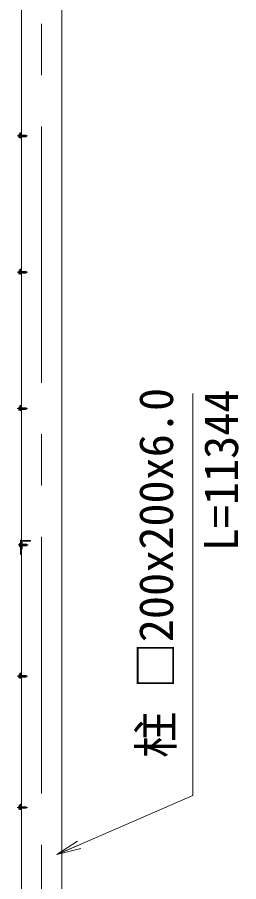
# Model space of a CAD drawing. Units: millimetres, scale not verified. Extents: x -14700 to 14700, y -10395 to 10395.
# Drawn here: x 350 to 1444, y -220 to 4060 of the extents above; entities that cross this region are included whole.
import ezdxf
from ezdxf.enums import TextEntityAlignment as Align

# ---------------------------------------------------------------- set-up
doc = ezdxf.new("R2010")
doc.units = ezdxf.units.MM
doc.header["$LTSCALE"] = 40
doc.linetypes.add('USER1', pattern=[50.8, 31.75, -6.35, 6.35, -6.35])
for name, color, linetype, lineweight in [('0-2_0', 7, 'Continuous', 18), ('0-4_D-STR3', 3, 'Continuous', 13), ('0-8_D-STR-TXT', 7, 'Continuous', 13), ('0-9_D-STR1', 1, 'Continuous', 18), ('0-A_D-BMK', 2, 'USER1', 13)]:
    doc.layers.add(name, color=color, linetype=linetype, lineweight=lineweight)
doc.styles.add('ＭＳ ゴシック', font='')
doc.styles.get('ＭＳ ゴシック').set_extended_font_data('MS Gothic')

# ---------------------------------------------------------------- blocks, each defined once
blk = doc.blocks.new('_Open')
at = {"layer": '0-2_0'}
blk.add_line((-40, 6.67), (0, 0), dxfattribs=at)
blk.add_lwpolyline([(-40, -6.67), (0, 0), (-40, 0)], dxfattribs=at)

msp = doc.modelspace()

# ---------------------------------------------------------------- linework, layer by layer
at = {"layer": '0-4_D-STR3'}
for p, q in [((357.22, 3479.04), (357.91, 3480.24)), ((357.22, 3479.04), (357.22, 3466.44)), ((362.52, 3480.24), (357.91, 3480.24)), ((362.52, 3476.49), (357.91, 3476.49)), ((362.52, 3468.98), (357.91, 3468.98)), ((362.52, 3485.74), (362.52, 3465.74)), ((362.52, 3480.24), (362.52, 3465.23)), ((365.52, 3488.74), (370.52, 3488.74)), ((365.52, 3485.24), (365.52, 3466.24)), ((365.52, 3476.74), (393.32, 3476.74)), ((365.52, 3475.99), (394.07, 3475.99)), ((365.52, 3469.49), (394.07, 3469.49)), ((365.52, 3468.74), (393.32, 3468.74)), ((366.02, 3485.74), (370.52, 3485.74)), ((370.52, 3488.74), (370.52, 3485.74)), ((393.32, 3476.74), (394.52, 3475.54)), ((393.32, 3476.74), (393.32, 3468.74)), ((393.32, 3468.74), (394.52, 3469.94)), ((394.52, 3475.54), (394.52, 3469.94)), ((357.22, 3466.44), (357.91, 3465.23)), ((362.52, 3465.23), (357.91, 3465.23)), ((365.52, 3462.74), (370.52, 3462.74)), ((366.02, 3465.74), (370.52, 3465.74)), ((370.52, 3465.74), (370.52, 3462.74)), ((357.22, 2804.04), (357.91, 2805.24)), ((357.22, 2804.04), (357.22, 2791.44)), ((357.22, 2791.44), (357.91, 2790.23)), ((362.52, 2805.24), (357.91, 2805.24)), ((362.52, 2801.49), (357.91, 2801.49)), ((362.52, 2793.98), (357.91, 2793.98)), ((362.52, 2790.23), (357.91, 2790.23)), ((362.52, 2810.74), (362.52, 2790.74)), ((362.52, 2805.24), (362.52, 2790.23)), ((365.52, 2813.74), (370.52, 2813.74)), ((365.52, 2810.24), (365.52, 2791.24)), ((365.52, 2801.74), (393.32, 2801.74)), ((365.52, 2800.99), (394.07, 2800.99)), ((365.52, 2794.49), (394.07, 2794.49)), ((365.52, 2793.74), (393.32, 2793.74)), ((365.52, 2787.74), (370.52, 2787.74)), ((366.02, 2810.74), (370.52, 2810.74)), ((366.02, 2790.74), (370.52, 2790.74)), ((370.52, 2813.74), (370.52, 2810.74)), ((370.52, 2790.74), (370.52, 2787.74)), ((393.32, 2801.74), (394.52, 2800.54)), ((393.32, 2801.74), (393.32, 2793.74)), ((393.32, 2793.74), (394.52, 2794.94)), ((394.52, 2800.54), (394.52, 2794.94)), ((357.22, 2129.04), (357.91, 2130.24)), ((357.22, 2129.04), (357.22, 2116.44)), ((357.22, 2116.44), (357.91, 2115.23)), ((362.52, 2130.24), (357.91, 2130.24)), ((362.52, 2126.49), (357.91, 2126.49)), ((362.52, 2118.98), (357.91, 2118.98)), ((362.52, 2115.23), (357.91, 2115.23)), ((362.52, 2135.74), (362.52, 2115.74)), ((362.52, 2130.24), (362.52, 2115.23)), ((365.52, 2138.74), (370.52, 2138.74)), ((365.52, 2135.24), (365.52, 2116.24)), ((365.52, 2126.74), (393.32, 2126.74)), ((365.52, 2125.99), (394.07, 2125.99)), ((365.52, 2119.49), (394.07, 2119.49)), ((365.52, 2118.74), (393.32, 2118.74)), ((365.52, 2112.74), (370.52, 2112.74)), ((366.02, 2135.74), (370.52, 2135.74)), ((366.02, 2115.74), (370.52, 2115.74)), ((370.52, 2138.74), (370.52, 2135.74)), ((370.52, 2115.74), (370.52, 2112.74)), ((393.32, 2126.74), (394.52, 2125.54)), ((393.32, 2126.74), (393.32, 2118.74)), ((393.32, 2118.74), (394.52, 2119.94)), ((394.52, 2125.54), (394.52, 2119.94)), ((366.02, 1400.74), (366.02, 1470.74)), ((370.52, 1470.74), (366.02, 1470.74)), ((360.72, 1454.04), (361.41, 1455.24)), ((360.72, 1454.04), (360.72, 1441.44)), ((360.72, 1441.44), (361.41, 1440.23)), ((366.02, 1455.24), (361.41, 1455.24)), ((366.02, 1451.49), (361.41, 1451.49)), ((366.02, 1443.98), (361.41, 1443.98)), ((366.02, 1440.23), (361.41, 1440.23)), ((366.02, 1455.24), (366.02, 1440.23)), ((374.52, 1451.74), (396.82, 1451.74)), ((374.52, 1450.99), (397.57, 1450.99)), ((374.52, 1444.49), (397.57, 1444.49)), ((374.52, 1443.74), (396.82, 1443.74)), ((396.82, 1451.74), (396.82, 1443.74)), ((396.82, 1451.74), (398.02, 1450.54)), ((396.82, 1443.74), (398.02, 1444.94)), ((398.02, 1450.54), (398.02, 1444.94)), ((370.52, 1400.74), (366.02, 1400.74)), ((365.52, 813.74), (370.52, 813.74)), ((370.52, 813.74), (370.52, 810.74)), ((357.22, 804.04), (357.91, 805.24)), ((357.22, 804.04), (357.22, 791.44)), ((357.22, 791.44), (357.91, 790.23)), ((362.52, 805.24), (357.91, 805.24)), ((362.52, 801.49), (357.91, 801.49)), ((362.52, 793.98), (357.91, 793.98)), ((362.52, 790.23), (357.91, 790.23)), ((362.52, 810.74), (362.52, 790.74)), ((362.52, 805.24), (362.52, 790.23)), ((365.52, 810.24), (365.52, 791.24)), ((365.52, 801.74), (393.32, 801.74)), ((365.52, 800.99), (394.07, 800.99)), ((365.52, 794.49), (394.07, 794.49)), ((365.52, 793.74), (393.32, 793.74)), ((365.52, 787.74), (370.52, 787.74)), ((366.02, 810.74), (370.52, 810.74)), ((366.02, 790.74), (370.52, 790.74)), ((370.52, 790.74), (370.52, 787.74)), ((393.32, 801.74), (394.52, 800.54)), ((393.32, 801.74), (393.32, 793.74)), ((393.32, 793.74), (394.52, 794.94)), ((394.52, 800.54), (394.52, 794.94)), ((357.22, 154.04), (357.91, 155.24)), ((357.22, 154.04), (357.22, 141.44)), ((357.22, 141.44), (357.91, 140.23)), ((362.52, 155.24), (357.91, 155.24)), ((362.52, 151.49), (357.91, 151.49)), ((362.52, 143.98), (357.91, 143.98)), ((362.52, 140.23), (357.91, 140.23)), ((362.52, 160.74), (362.52, 140.74)), ((362.52, 155.24), (362.52, 140.23)), ((365.52, 163.74), (370.52, 163.74)), ((365.52, 160.24), (365.52, 141.24)), ((365.52, 151.74), (393.32, 151.74)), ((365.52, 150.99), (394.07, 150.99)), ((365.52, 144.49), (394.07, 144.49)), ((365.52, 143.74), (393.32, 143.74)), ((365.52, 137.74), (370.52, 137.74)), ((366.02, 160.74), (370.52, 160.74)), ((366.02, 140.74), (370.52, 140.74)), ((370.52, 163.74), (370.52, 160.74)), ((370.52, 140.74), (370.52, 137.74)), ((393.32, 151.74), (393.32, 143.74)), ((393.32, 151.74), (394.52, 150.54)), ((393.32, 143.74), (394.52, 144.94)), ((394.52, 150.54), (394.52, 144.94))]:
    msp.add_line(p, q, dxfattribs=at)
for centre, radius, start, end in [((360.65, 3478.37), 3.32, 145.61585, 214.38415), ((369.75, 3472.74), 12.42, 162.4121, 197.5879), ((360.65, 3467.11), 3.32, 145.61585, 214.38415), ((365.52, 3485.74), 3, 90, 180), ((366.02, 3485.24), 0.5, 90, 180), ((365.52, 3465.74), 3, 180, 270), ((366.02, 3466.24), 0.5, 180, 270), ((360.65, 2803.37), 3.32, 145.61585, 214.38415), ((369.75, 2797.74), 12.42, 162.4121, 197.5879), ((360.65, 2792.11), 3.32, 145.61585, 214.38415), ((365.52, 2810.74), 3, 90, 180), ((365.52, 2790.74), 3, 180, 270), ((366.02, 2810.24), 0.5, 90, 180), ((366.02, 2791.24), 0.5, 180, 270), ((360.65, 2128.37), 3.32, 145.61585, 214.38415), ((369.75, 2122.74), 12.42, 162.4121, 197.5879), ((360.65, 2117.11), 3.32, 145.61585, 214.38415), ((365.52, 2135.74), 3, 90, 180), ((365.52, 2115.74), 3, 180, 270), ((366.02, 2135.24), 0.5, 90, 180), ((366.02, 2116.24), 0.5, 180, 270), ((364.15, 1453.37), 3.32, 145.61585, 214.38415), ((373.25, 1447.74), 12.42, 162.4121, 197.5879), ((364.15, 1442.11), 3.32, 145.61585, 214.38415), ((365.52, 810.74), 3, 90, 180), ((360.65, 803.37), 3.32, 145.61585, 214.38415), ((369.75, 797.74), 12.42, 162.4121, 197.5879), ((360.65, 792.11), 3.32, 145.61585, 214.38415), ((365.52, 790.74), 3, 180, 270), ((366.02, 810.24), 0.5, 90, 180), ((366.02, 791.24), 0.5, 180, 270), ((360.65, 153.37), 3.32, 145.61585, 214.38415), ((369.75, 147.74), 12.42, 162.4121, 197.5879), ((360.65, 142.11), 3.32, 145.61585, 214.38415), ((365.52, 160.74), 3, 90, 180), ((365.52, 140.74), 3, 180, 270), ((366.02, 160.24), 0.5, 90, 180), ((366.02, 141.24), 0.5, 180, 270)]:
    msp.add_arc(centre, radius, start, end, dxfattribs=at)
at = {"layer": '0-8_D-STR-TXT'}
msp.add_lwpolyline([(1218, 2198.5), (1218, 207.19), (547.35, -84.62)], dxfattribs=at)
at = {"layer": '0-9_D-STR1'}
for p, q in [((370.52, 1465.24), (370.52, 1425.24)), ((374.52, 1461.74), (374.52, 1428.24)), ((415.52, 1470.24), (375.52, 1470.24)), ((412.52, 1466.24), (379.02, 1466.24)), ((415.52, 1470.24), (415.52, 1469.24)), ((371.52, 1425.24), (370.52, 1425.24))]:
    msp.add_line(p, q, dxfattribs=at)
msp.add_lwpolyline([(370.52, 4151.27), (370.52, -5782.26), (570.52, -5782.26), (570.52, 4227.74)], dxfattribs=at)
for centre, radius, start, end in [((375.52, 1465.24), 5, 90, 180), ((379.02, 1461.74), 4.5, 90, 180), ((412.52, 1469.24), 3, 270, 0), ((371.52, 1428.24), 3, 270, 0)]:
    msp.add_arc(centre, radius, start, end, dxfattribs=at)
at = {"layer": '0-A_D-BMK'}
for p, q in [((470.52, -5878.26), (470.52, 4186.32)), ((350.19, 3472.74), (400.19, 3472.74)), ((350.19, 2797.74), (400.19, 2797.74)), ((350.19, 2122.74), (400.19, 2122.74)), ((353.69, 1447.74), (403.69, 1447.74)), ((350.19, 797.74), (400.19, 797.74)), ((350.19, 147.74), (400.19, 147.74))]:
    msp.add_line(p, q, dxfattribs=at)

# ---------------------------------------------------------------- block references
at = {"layer": '0-8_D-STR-TXT', "xscale": 3, "yscale": 3, "rotation": 203.51515}
msp.add_blockref('_Open', (545.52, -85.42), dxfattribs=at)

# ---------------------------------------------------------------- texts
at = {"layer": '0-8_D-STR-TXT', "style": 'ＭＳ ゴシック'}
for s, p in [('柱 □200x200x6.0', (1170.4, 392.53)), ('L=11344', (1492.04, 1415.88))]:
    msp.add_text(s, height=168.3, rotation=90, dxfattribs=at).set_placement(p, align=Align.BOTTOM_LEFT)

doc.saveas('drawing.dxf')
